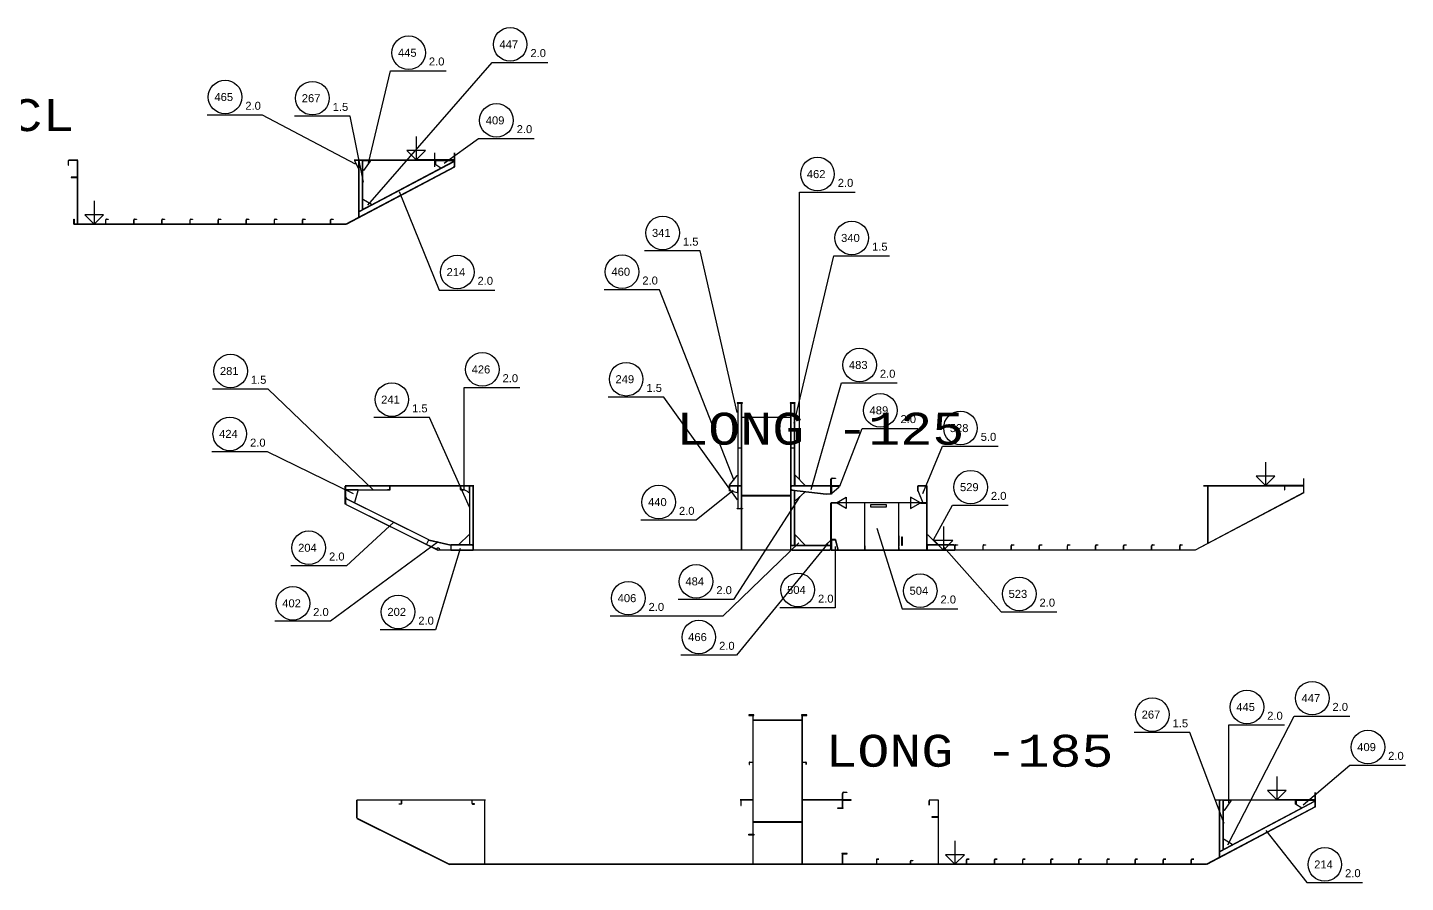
# Model space of a CAD drawing. Header units: inches. Extents: x -15552 to 42302, y -14825 to 18289.
# Drawn here: x 31415 to 42199, y 11207 to 17900 of the extents above; entities that cross this region are included whole.
import ezdxf

# ---------------------------------------------------------------- set-up
doc = ezdxf.new("R2010")
doc.units = ezdxf.units.IN
doc.header["$MEASUREMENT"] = 0
doc.linetypes.add('Dashed_dotted', pattern=[34, 24, -5, 0, -5])
doc.linetypes.add('Short_dashed', pattern=[5, 3.75, -1.25])
doc.layers.get('0').update_dxf_attribs({"linetype": 'CONTINUOUS'})
doc.styles.add('Style_ARIAL', font='ARIAL')
doc.styles.add('Style_Courier_New', font='Courier New')

msp = doc.modelspace()

# ---------------------------------------------------------------- linework, layer by layer
at = {"color": 6, "ltscale": 25}
for p, q in [((34456.633823, 17046.438935), (34456.633823, 16863.463166)), ((34456.633823, 16863.463166), (34383.736484, 16936.848786)), ((34530.019443, 16936.848786), (34383.736484, 16936.848786)), ((34530.019443, 16936.848786), (34456.633823, 16863.463166)), ((31936.632602, 16542.439607), (31936.632602, 16359.463838)), ((31936.632602, 16359.463838), (31863.735263, 16432.849458)), ((32010.018222, 16432.849458), (31863.735263, 16432.849458)), ((32010.018222, 16432.849458), (31936.632602, 16359.463838)), ((41103.066318, 14496.299317), (41103.066318, 14313.325074)), ((41103.066318, 14313.325074), (41030.168979, 14386.710694)), ((41176.451938, 14386.710694), (41030.168979, 14386.710694)), ((41176.451938, 14386.710694), (41103.066318, 14313.325074)), ((38583.068149, 13992.299226), (38583.068149, 13809.324983)), ((38583.068149, 13809.324983), (38510.17081, 13882.710603)), ((38656.453769, 13882.710603), (38510.17081, 13882.710603)), ((38656.453769, 13882.710603), (38583.068149, 13809.324983)), ((41193.502109, 12036.727479), (41193.502109, 11853.753236)), ((41193.502109, 11853.753236), (41120.60477, 11927.138856)), ((41266.887729, 11927.138856), (41120.60477, 11927.138856)), ((41266.887729, 11927.138856), (41193.502109, 11853.753236)), ((38673.500888, 11532.727388), (38673.500888, 11349.753144)), ((38673.500888, 11349.753144), (38600.603549, 11423.138765)), ((38746.886508, 11423.138765), (38600.603549, 11423.138765)), ((38746.886508, 11423.138765), (38673.500888, 11349.753144))]:
    msp.add_line(p, q, dxfattribs=at)
at = {"color": 3, "ltscale": 25}
for p, q in [((31808.632724, 16861.464265), (31739.559238, 16861.464265)), ((31808.632724, 16859.463838), (31739.559238, 16859.463838)), ((31806.633823, 16359.463838), (31806.633823, 16859.463838)), ((31808.632724, 16359.463838), (31808.632724, 16859.463838)), ((34756.633823, 16859.463838), (33971.633212, 16859.463838)), ((34006.633823, 16412.405732), (34006.633823, 16859.463838)), ((34008.135288, 16412.405732), (34008.135288, 16859.463838)), ((34008.135288, 16859.463838), (34008.135288, 16458.459809)), ((34033.632724, 16859.463838), (34008.135288, 16859.463838)), ((34751.128452, 16849.629548), (34009.829013, 16457.176545)), ((34036.687534, 16475.01407), (34036.687534, 16856.409028)), ((34756.633823, 16809.463838), (34756.633823, 16919.464448)), ((34756.633823, 16809.463838), (34756.633823, 16847.935823)), ((34758.632724, 16809.463838), (34758.632724, 16919.464448)), ((34756.633823, 16809.463838), (33906.633823, 16359.463838)), ((34757.570712, 16807.69687), (33907.570712, 16357.69687)), ((34008.135288, 16413.199189), (34756.633823, 16809.463838)), ((32026.635043, 16359.463838), (32026.635043, 16393.53824)), ((32028.633945, 16359.463838), (32028.633945, 16393.53824)), ((32246.633212, 16359.463838), (32246.633212, 16393.53824)), ((32248.635166, 16359.463838), (32248.635166, 16393.53824)), ((32466.634433, 16359.463838), (32466.634433, 16393.53824)), ((32468.633335, 16359.463838), (32468.633335, 16393.53824)), ((32686.632602, 16359.463838), (32686.632602, 16393.53824)), ((32688.634555, 16359.463838), (32688.634555, 16393.53824)), ((32906.633823, 16359.463838), (32906.633823, 16393.53824)), ((32908.632724, 16359.463838), (32908.632724, 16393.53824)), ((33126.635043, 16359.463838), (33126.635043, 16393.53824)), ((33128.633945, 16359.463838), (33128.633945, 16393.53824)), ((33346.633212, 16359.463838), (33346.633212, 16393.53824)), ((33348.635166, 16359.463838), (33348.635166, 16393.53824)), ((33566.634433, 16359.463838), (33566.634433, 16393.53824)), ((33568.633335, 16359.463838), (33568.633335, 16393.53824)), ((33786.632602, 16359.463838), (33786.632602, 16393.53824)), ((33788.634555, 16359.463838), (33788.634555, 16393.53824)), ((34008.135288, 16458.459809), (34033.632724, 16471.95926)), ((34008.135288, 16451.671174), (34008.135288, 16413.199189)), ((33906.633823, 16359.463838), (31776.509921, 16359.463838)), ((33906.633823, 16357.464936), (31776.509921, 16357.464936)), ((37003.066318, 14959.324983), (36977.568881, 14959.324983)), ((37003.066318, 13809.324983), (37003.066318, 14959.324983)), ((37003.066318, 14312.324861), (37003.066318, 14959.324983)), ((37004.567783, 13809.324983), (37004.567783, 14959.324983)), ((37388.066928, 13809.324983), (37388.066928, 14959.324983)), ((37389.568393, 13809.324983), (37389.568393, 14959.324983)), ((37389.568393, 14959.324983), (37389.568393, 14312.324861)), ((37415.068881, 14959.324983), (37389.568393, 14959.324983)), ((36977.568881, 14609.324983), (37003.066318, 14609.324983)), ((37389.568393, 14609.324983), (37415.068881, 14609.324983)), ((37703.066318, 14249.325135), (37703.066318, 14363.434175)), ((37706.066196, 14249.325135), (37706.066196, 14363.434175)), ((41403.066318, 14259.324983), (41403.066318, 14369.32483)), ((41405.068271, 14259.324983), (41405.068271, 14369.32483)), ((34908.068149, 14310.824922), (33901.567905, 14310.824922)), ((33901.567905, 14169.32483), (33901.567905, 14309.324983)), ((34908.068149, 14309.324983), (33901.567905, 14309.324983)), ((33903.066318, 14169.32483), (33903.066318, 14309.324983)), ((33903.066318, 14309.324983), (33903.066318, 14283.825257)), ((34251.567905, 14309.324983), (33903.066318, 14309.324983)), ((33908.068149, 14279.324678), (33903.066318, 14274.325135)), ((34003.066318, 14279.324678), (33903.066318, 14279.324678)), ((33903.066318, 14279.324678), (33903.066318, 14213.985017)), ((33906.121127, 14280.770448), (34233.068149, 14280.770448)), ((34233.068149, 14283.825257), (34251.567905, 14283.825257)), ((34251.567905, 14283.825257), (34251.567905, 14309.324983)), ((34251.567905, 14283.770326), (34251.567905, 14309.324983)), ((34253.066318, 14283.770326), (34253.066318, 14309.324983)), ((34803.066318, 14283.770326), (34803.066318, 14309.324983)), ((34804.567783, 14283.770326), (34804.567783, 14309.324983)), ((34809.566562, 14309.324983), (34804.567783, 14304.324678)), ((34873.067539, 14309.324983), (34804.567783, 14309.324983)), ((34804.567783, 14285.824922), (34809.566562, 14280.824617)), ((34873.067539, 14304.324678), (34868.068759, 14309.324983)), ((34903.066318, 14309.324983), (34877.568881, 14309.324983)), ((34903.066318, 13809.324983), (34903.066318, 14309.324983)), ((34903.066318, 13849.325135), (34903.066318, 14309.324983)), ((34904.567783, 13809.324983), (34904.567783, 14309.324983)), ((37003.066318, 14312.324861), (36903.066318, 14312.324861)), ((37003.066318, 14309.324983), (36903.066318, 14309.324983)), ((36974.514072, 14306.270173), (36974.514072, 14138.380006)), ((36977.568881, 14312.324861), (37003.066318, 14312.324861)), ((37003.066318, 14309.324983), (36977.568881, 14309.324983)), ((37003.066318, 14135.325196), (37003.066318, 14309.324983)), ((37703.066318, 14312.324861), (37389.568393, 14312.324861)), ((37389.568393, 14312.324861), (37415.068881, 14312.324861)), ((37703.066318, 14309.324983), (37389.568393, 14309.324983)), ((37389.568393, 14309.324983), (37389.568393, 14285.425141)), ((37703.066318, 14309.324983), (37389.568393, 14309.324983)), ((37389.568393, 14279.317811), (37389.568393, 13844.32483)), ((37415.068881, 14276.263765), (37389.568393, 14279.317811)), ((37393.126743, 14280.896333), (37665.584628, 14248.280671)), ((37418.123691, 13847.37964), (37418.123691, 14273.208955)), ((37666.167514, 14249.325135), (37703.066318, 14249.325135)), ((37703.066318, 14309.324983), (37703.066318, 14312.324861)), ((37703.066318, 14249.325135), (37703.066318, 14309.324983)), ((37703.167026, 14309.324983), (37703.167026, 14312.324861)), ((38455.065219, 14311.324647), (38385.991733, 14311.324647)), ((38455.065219, 14309.324983), (38385.991733, 14309.324983)), ((38453.066318, 13809.324983), (38453.066318, 14309.324983)), ((38455.068271, 13809.324983), (38455.068271, 14309.324983)), ((41403.066318, 14259.324983), (40553.066318, 13809.324983)), ((41404.003208, 14257.557252), (40554.003208, 13807.557252)), ((41403.066318, 14309.324983), (40618.068759, 14309.324983)), ((40653.066318, 13862.266114), (40653.066318, 14309.324983)), ((40654.567783, 13862.266114), (40654.567783, 14309.324983)), ((33902.178256, 14167.533448), (34627.178256, 13807.533601)), ((33903.066318, 14223.984864), (33912.023227, 14209.53708)), ((33903.066318, 14207.285646), (33903.066318, 14169.32483)), ((33903.066318, 14169.32483), (34628.066318, 13809.324983)), ((33903.066318, 14169.32483), (34538.488071, 13853.805879)), ((34555.422275, 13887.904695), (33908.525913, 14209.122041)), ((36977.568881, 14135.325196), (37003.066318, 14135.325196)), ((38453.066318, 14179.324678), (37705.068271, 14179.324678)), ((37705.068271, 14179.324678), (37705.068271, 13809.324983)), ((37745.067661, 14179.325441), (37821.389072, 14223.356202)), ((37821.389072, 14135.293916), (37745.067661, 14179.325441)), ((37821.389072, 14223.356202), (37821.389072, 14135.293916)), ((38011.568515, 14162.137178), (38011.568515, 14146.512178)), ((38136.568515, 14162.137178), (38011.568515, 14162.137178)), ((38011.568515, 14146.512178), (38136.568515, 14146.512178)), ((38136.568515, 14146.512178), (38136.568515, 14162.137178)), ((38403.066318, 14179.325441), (38326.744907, 14223.356202)), ((38326.744907, 14223.356202), (38326.744907, 14135.293916)), ((38326.744907, 14135.293916), (38403.066318, 14179.325441)), ((38453.066318, 13809.324983), (38453.066318, 14179.324678)), ((34538.488071, 13853.805879), (34553.612583, 13884.257081)), ((40553.066318, 13809.324983), (34628.066318, 13809.324983)), ((40553.066318, 13807.324556), (34628.066318, 13807.324556)), ((34898.995273, 13847.39795), (34728.066318, 13847.39795)), ((34728.066318, 13843.324617), (34728.066318, 13809.324983)), ((34728.066318, 13809.324983), (34903.066318, 13809.324983)), ((34877.568881, 13849.325135), (34903.066318, 13849.325135)), ((34903.066318, 13809.324983), (34903.066318, 13843.324617)), ((37389.568393, 13844.32483), (37415.068881, 13844.32483)), ((37703.066318, 13809.324983), (37703.066318, 13889.325288)), ((37705.068271, 13809.324983), (38453.066318, 13809.324983)), ((37706.066196, 13809.324983), (37706.066196, 13889.325288)), ((37706.066196, 13889.325288), (37706.066196, 13809.324983)), ((37706.066196, 13809.324983), (37760.308139, 13809.324983)), ((37968.068759, 13843.324617), (37968.068759, 13809.324983)), ((38233.068149, 13830.324891), (38233.068149, 13809.324983)), ((38455.068271, 13843.324617), (38455.068271, 13809.324983)), ((38455.068271, 13809.324983), (38673.067539, 13809.324983)), ((38668.993442, 13847.39795), (38459.139316, 13847.39795)), ((38673.067539, 13809.324983), (38673.067539, 13843.397859)), ((38673.067539, 13809.324983), (38673.067539, 13843.324617)), ((38675.06644, 13809.324983), (38675.06644, 13843.397859)), ((38893.068759, 13809.324983), (38893.068759, 13843.397859)), ((38895.067661, 13809.324983), (38895.067661, 13843.397859)), ((39113.066928, 13809.324983), (39113.066928, 13843.397859)), ((39115.068881, 13809.324983), (39115.068881, 13843.397859)), ((39333.068149, 13809.324983), (39333.068149, 13843.397859)), ((39335.06705, 13809.324983), (39335.06705, 13843.397859)), ((39553.066318, 13809.324983), (39553.066318, 13843.397859)), ((39555.068271, 13809.324983), (39555.068271, 13843.397859)), ((39773.067539, 13809.324983), (39773.067539, 13843.397859)), ((39775.06644, 13809.324983), (39775.06644, 13843.397859)), ((39993.068759, 13809.324983), (39993.068759, 13843.397859)), ((39995.067661, 13809.324983), (39995.067661, 13843.397859)), ((40213.066928, 13809.324983), (40213.066928, 13843.397859)), ((40215.068881, 13809.324983), (40215.068881, 13843.397859)), ((40433.068149, 13809.324983), (40433.068149, 13843.397859)), ((40435.06705, 13809.324983), (40435.06705, 13843.397859)), ((37093.502109, 11349.752381), (37093.502109, 12514.593843)), ((37095.000522, 11349.752381), (37095.000522, 12514.593843)), ((37478.499668, 11349.752381), (37478.499668, 12514.593843)), ((37480.001132, 11349.752381), (37480.001132, 12514.593843)), ((37067.946689, 12149.752381), (37093.502109, 12149.752381)), ((37067.946689, 12148.252442), (37093.502109, 12148.252442)), ((37480.001132, 12149.752381), (37505.556552, 12149.752381)), ((37480.001132, 12148.252442), (37505.556552, 12148.252442)), ((37793.502109, 11789.752534), (37793.502109, 11903.861573)), ((37796.501987, 11789.752534), (37796.501987, 11903.861573)), ((41493.502109, 11799.752381), (41493.502109, 11909.752992)), ((41495.50101, 11799.752381), (41495.50101, 11909.752992)), ((34998.500888, 11851.253083), (33992.000644, 11851.253083)), ((33992.000644, 11709.752992), (33992.000644, 11849.752381)), ((34998.500888, 11849.752381), (33992.000644, 11849.752381)), ((33993.502109, 11709.752992), (33993.502109, 11849.752381)), ((34342.000644, 11824.197724), (34342.000644, 11849.752381)), ((34343.502109, 11824.197724), (34343.502109, 11849.752381)), ((34893.502109, 11824.197724), (34893.502109, 11849.752381)), ((34895.000522, 11824.197724), (34895.000522, 11849.752381)), ((34993.502109, 11349.752381), (34993.502109, 11849.752381)), ((34995.000522, 11349.752381), (34995.000522, 11849.752381)), ((37093.502109, 11852.753022), (36993.502109, 11852.753022)), ((37093.502109, 11849.752381), (36993.502109, 11849.752381)), ((37793.502109, 11852.753022), (37480.001132, 11852.753022)), ((37793.502109, 11849.752381), (37480.001132, 11849.752381)), ((37793.502109, 11849.752381), (37793.502109, 11852.753022)), ((37793.599765, 11849.752381), (37793.599765, 11852.753022)), ((38545.50101, 11851.752046), (38476.427524, 11851.752046)), ((38545.50101, 11849.752381), (38476.427524, 11849.752381)), ((38543.502109, 11349.752381), (38543.502109, 11849.752381)), ((38545.50101, 11349.752381), (38545.50101, 11849.752381)), ((41493.502109, 11799.752381), (40643.502109, 11349.752381)), ((41494.435947, 11797.985414), (40644.435947, 11347.985414)), ((41493.502109, 11849.752381), (40708.501499, 11849.752381)), ((40743.502109, 11402.693513), (40743.502109, 11849.752381)), ((40745.000522, 11402.693513), (40745.000522, 11849.752381)), ((40745.000522, 11849.752381), (40745.000522, 11448.74759)), ((40770.50101, 11849.752381), (40745.000522, 11849.752381)), ((40745.000522, 11403.487733), (41493.502109, 11799.752381)), ((41487.996738, 11839.917329), (40746.694248, 11447.464326)), ((40773.55582, 11465.302613), (40773.55582, 11846.698335)), ((41493.502109, 11799.752381), (41493.502109, 11838.223603)), ((33992.610996, 11707.96161), (34717.610996, 11347.961763)), ((33993.502109, 11709.752992), (34718.502109, 11349.752381)), ((40745.000522, 11448.74759), (40770.50101, 11462.247804)), ((40745.000522, 11441.958955), (40745.000522, 11403.487733)), ((40643.502109, 11349.752381), (34718.502109, 11349.752381)), ((40643.502109, 11347.752717), (34718.502109, 11347.752717)), ((37793.502109, 11349.752381), (37793.502109, 11429.752687)), ((37796.501987, 11349.752381), (37796.501987, 11429.752687)), ((38058.501499, 11383.82602), (38058.501499, 11349.752381)), ((38060.5004, 11383.82602), (38060.5004, 11349.752381)), ((38323.500888, 11370.862153), (38323.500888, 11349.752381)), ((38326.500766, 11370.862153), (38326.500766, 11349.752381)), ((38763.500278, 11349.752381), (38763.500278, 11383.82602)), ((38765.502231, 11349.752381), (38765.502231, 11383.82602)), ((38983.501499, 11349.752381), (38983.501499, 11383.82602)), ((38985.5004, 11349.752381), (38985.5004, 11383.82602)), ((39203.499668, 11349.752381), (39203.499668, 11383.82602)), ((39205.501621, 11349.752381), (39205.501621, 11383.82602)), ((39423.500888, 11349.752381), (39423.500888, 11383.82602)), ((39425.49979, 11349.752381), (39425.49979, 11383.82602)), ((39643.502109, 11349.752381), (39643.502109, 11383.82602)), ((39645.50101, 11349.752381), (39645.50101, 11383.82602)), ((39863.500278, 11349.752381), (39863.500278, 11383.82602)), ((39865.502231, 11349.752381), (39865.502231, 11383.82602)), ((40083.501499, 11349.752381), (40083.501499, 11383.82602)), ((40085.5004, 11349.752381), (40085.5004, 11383.82602)), ((40303.499668, 11349.752381), (40303.499668, 11383.82602)), ((40305.501621, 11349.752381), (40305.501621, 11383.82602)), ((40523.500888, 11349.752381), (40523.500888, 11383.82602)), ((40525.49979, 11349.752381), (40525.49979, 11383.82602))]:
    msp.add_line(p, q, dxfattribs=at)
at = {"color": 7, "ltscale": 25}
msp.add_line((34601.635043, 16809.463838), (34601.635043, 16919.464448), dxfattribs=at)
at = {"color": 1, "ltscale": 25}
for p, q in [((36974.514072, 14956.270173), (36974.514072, 14315.37967)), ((37418.123691, 14315.37967), (37418.123691, 14956.270173)), ((37703.066318, 13844.32483), (37389.568393, 13844.32483)), ((37703.066318, 13841.324952), (37389.568393, 13841.324952)), ((37399.569003, 13809.324983), (37693.068759, 13809.324983))]:
    msp.add_line(p, q, dxfattribs=at)
at = {"color": 2, "ltscale": 25}
for p, q in [((34874.514072, 14306.270173), (34874.514072, 13852.379945)), ((38233.068149, 13919.32483), (38233.068149, 13839.325288)), ((34555.321567, 13887.663606), (34728.066318, 13847.128633)), ((38261.980502, 13910.635713), (38254.152744, 13910.635713)), ((38254.152744, 13910.635713), (38254.152744, 13848.013642)), ((38254.152744, 13848.013642), (38261.980502, 13848.013642)), ((38261.980502, 13848.013642), (38261.980502, 13910.635713))]:
    msp.add_line(p, q, dxfattribs=at)
at = {"color": 3, "linetype": 'Dashed_dotted', "ltscale": 25}
for p, q in [((37703.066318, 13892.325166), (37703.066318, 14179.324678)), ((37968.068759, 13809.324983), (37968.068759, 14176.3248)), ((38233.068149, 13809.324983), (38233.068149, 14176.3248))]:
    msp.add_line(p, q, dxfattribs=at)
at = {"color": 3, "linetype": 'Short_dashed', "ltscale": 25}
msp.add_line((38403.066318, 14179.324678), (37745.067661, 14179.324678), dxfattribs=at)
at = {"color": 1, "ltscale": 25}
for points in [[(34078.661411, 16510.011628), (35051.14371, 17627.188447), (35486.019199, 17627.188447)], [(34083.20853, 16839.123872), (34256.554477, 17561.407807), (34691.429965, 17561.407807)], [(33981.359165, 16830.711702), (33254.869907, 17214.87613), (32819.994418, 17214.87613)], [(34043.245761, 16690.364411), (33938.588779, 17205.600312), (33503.713291, 17205.600312)], [(34674.477451, 16837.387422), (34943.917148, 17031.984285), (35378.792636, 17031.984285)], [(34322.707431, 16615.349153), (34637.053745, 15844.449189), (35071.929233, 15844.449189)], [(37456.688754, 14366.007569), (37456.682651, 16611.468843), (37891.558139, 16611.468843)], [(32032.634799, 16399.537995), (32046.55997, 16399.537995), (32046.55997, 16397.537568), (32032.634799, 16397.537568)], [(32252.632968, 16399.537995), (32266.561191, 16399.537995), (32266.561191, 16397.537568), (32252.632968, 16397.537568)], [(32472.634189, 16399.537995), (32486.562412, 16399.537995), (32486.562412, 16397.537568), (32472.634189, 16397.537568)], [(32692.63541, 16399.537995), (32706.560581, 16399.537995), (32706.560581, 16397.537568), (32692.63541, 16397.537568)], [(32912.633579, 16399.537995), (32926.561801, 16399.537995), (32926.561801, 16397.537568), (32912.633579, 16397.537568)], [(33132.634799, 16399.537995), (33146.55997, 16399.537995), (33146.55997, 16397.537568), (33132.634799, 16397.537568)], [(33352.632968, 16399.537995), (33366.561191, 16399.537995), (33366.561191, 16397.537568), (33352.632968, 16397.537568)], [(33572.634189, 16399.537995), (33586.562412, 16399.537995), (33586.562412, 16397.537568), (33572.634189, 16397.537568)], [(33792.63541, 16399.537995), (33806.560581, 16399.537995), (33806.560581, 16397.537568), (33792.63541, 16397.537568)], [(36968.322055, 14886.774018), (36679.607456, 16150.99521), (36244.731967, 16150.99521)], [(37414.525668, 14803.659394), (37725.106113, 16111.624482), (38159.981601, 16111.624482)], [(36945.641391, 14353.935578), (36362.169711, 15846.819642), (35927.294223, 15846.819642)], [(37546.749179, 14282.94864), (37786.217563, 15117.055848), (38221.093051, 15117.055848)], [(34118.148105, 14283.556703), (33297.908847, 15069.733766), (32863.033359, 15069.733766)], [(34833.135288, 14286.651185), (34833.120029, 15082.120088), (35267.995517, 15082.120088)], [(36971.129672, 14201.922944), (36394.060581, 15005.694917), (35959.185092, 15005.694917)], [(36970.067661, 14959.324983), (37010.06705, 14959.324983), (37010.06705, 14962.324861), (36970.067661, 14962.324861), (36970.067661, 14959.324983)], [(36977.568881, 14959.324983), (36973.012607, 14954.770234), (36973.012607, 14316.879609), (36977.568881, 14312.324861)], [(37383.068149, 14959.324983), (37423.067539, 14959.324983), (37423.067539, 14962.324861), (37383.068149, 14962.324861), (37383.068149, 14959.324983)], [(37415.068881, 14312.324861), (37419.622104, 14316.879609), (37419.622104, 14954.770234), (37415.068881, 14959.324983)], [(34874.123447, 14145.247224), (34559.810703, 14845.971254), (34124.935214, 14845.971254)], [(37772.765415, 14309.855226), (37947.655551, 14761.887696), (38382.53104, 14761.887696)], [(33966.484897, 14249.509004), (33291.719882, 14577.598909), (32856.844394, 14577.598909)], [(38420.943515, 14251.256898), (38575.710361, 14622.934297), (39010.585849, 14622.934297)], [(36936.620395, 14274.307588), (36648.671787, 14043.567994), (36213.796298, 14043.567994)], [(36908.068149, 14309.324983), (36908.068149, 14269.32483), (36910.06705, 14269.32483), (36910.06705, 14309.324983)], [(37459.618442, 14229.118684), (36941.280429, 13422.828248), (36506.404941, 13422.828248)], [(36970.067661, 14135.482362), (37010.06705, 14135.482362), (37010.06705, 14131.543306), (36970.067661, 14131.543306), (36970.067661, 14135.482362)], [(38504.92789, 13889.245942), (38655.468051, 14160.762361), (39090.34354, 14160.762361)], [(34282.634799, 14027.852967), (33909.87479, 13686.171296), (33474.999301, 13686.171296)], [(38061.205356, 13980.932191), (38260.533969, 13349.729493), (38695.409458, 13349.729493)], [(34628.292148, 13872.595552), (33785.628574, 13251.303437), (33350.753085, 13251.303437)], [(34800.334995, 13820.772889), (34608.770053, 13184.002259), (34173.894565, 13184.002259)], [(37451.805942, 13864.666322), (36857.021396, 13291.509584), (36410.921543, 13291.509584), (35976.046054, 13291.509584)], [(37677.535312, 13859.891847), (36962.737338, 12986.967042), (36527.86185, 12986.967042)], [(37737.01102, 13836.381105), (37737.01102, 13356.225923), (37302.135532, 13356.225923)], [(37399.569003, 13809.324983), (37389.568393, 13819.32483), (37389.568393, 13844.32483)], [(37693.068759, 13809.324983), (37703.066318, 13819.32483), (37703.066318, 13844.32483)], [(38582.885043, 13835.480073), (39035.805576, 13325.062898), (39470.681064, 13325.062898)], [(38679.067294, 13849.397615), (38692.995517, 13849.397615), (38692.995517, 13847.39795), (38679.067294, 13847.39795)], [(38899.068515, 13849.397615), (38912.993686, 13849.397615), (38912.993686, 13847.39795), (38899.068515, 13847.39795)], [(39119.066684, 13849.397615), (39132.994907, 13849.397615), (39132.994907, 13847.39795), (39119.066684, 13847.39795)], [(39339.067905, 13849.397615), (39352.996127, 13849.397615), (39352.996127, 13847.39795), (39339.067905, 13847.39795)], [(39559.066074, 13849.397615), (39572.994296, 13849.397615), (39572.994296, 13847.39795), (39559.066074, 13847.39795)], [(39779.067294, 13849.397615), (39792.995517, 13849.397615), (39792.995517, 13847.39795), (39779.067294, 13847.39795)], [(39999.068515, 13849.397615), (40012.993686, 13849.397615), (40012.993686, 13847.39795), (39999.068515, 13847.39795)], [(40219.066684, 13849.397615), (40232.994907, 13849.397615), (40232.994907, 13847.39795), (40219.066684, 13847.39795)], [(40439.067905, 13849.397615), (40452.996127, 13849.397615), (40452.996127, 13847.39795), (40439.067905, 13847.39795)], [(37060.5004, 12514.593843), (37100.49979, 12514.593843), (37100.49979, 12518.116334), (37060.5004, 12518.116334), (37060.5004, 12514.593843)], [(37473.500888, 12514.593843), (37513.500278, 12514.593843), (37513.500278, 12518.116334), (37473.500888, 12518.116334), (37473.500888, 12514.593843)], [(40810.338657, 11502.508119), (41328.804843, 12508.761171), (41763.680332, 12508.761171)], [(40817.897861, 11829.007295), (40817.897861, 12439.466432), (41252.773349, 12439.466432)], [(40780.239169, 11669.017366), (40512.111728, 12380.133393), (40077.23624, 12380.133393)], [(37063.445346, 12145.252565), (37063.445346, 12129.807618), (37064.946811, 12129.807618), (37064.946811, 12145.252565)], [(37510.054843, 12145.252565), (37510.054843, 12129.807618), (37508.55643, 12129.807618), (37508.55643, 12145.252565)], [(41397.759311, 11813.293031), (41764.479892, 12125.525239), (42199.35538, 12125.525239)], [(36998.500888, 11849.752381), (36998.500888, 11809.752992), (37000.49979, 11809.752992), (37000.49979, 11849.752381)], [(41343.502109, 11849.752381), (41343.502109, 11819.752839), (41345.50101, 11819.752839), (41345.50101, 11849.752381)], [(37060.5004, 11583.579591), (37100.49979, 11583.579591), (37100.49979, 11577.579835), (37060.5004, 11577.579835), (37060.5004, 11583.579591)], [(41105.461948, 11612.99167), (41427.501743, 11206.831697), (41862.377231, 11206.831697)], [(38064.501254, 11389.825776), (38078.429477, 11389.825776), (38078.429477, 11387.825349), (38064.501254, 11387.825349)], [(38769.500034, 11389.825776), (38783.428256, 11389.825776), (38783.428256, 11387.825349), (38769.500034, 11387.825349)], [(38989.501254, 11389.825776), (39003.429477, 11389.825776), (39003.429477, 11387.825349), (38989.501254, 11387.825349)], [(39209.502475, 11389.825776), (39223.427646, 11389.825776), (39223.427646, 11387.825349), (39209.502475, 11387.825349)], [(39429.500644, 11389.825776), (39443.428867, 11389.825776), (39443.428867, 11387.825349), (39429.500644, 11387.825349)], [(39649.501865, 11389.825776), (39663.427036, 11389.825776), (39663.427036, 11387.825349), (39649.501865, 11387.825349)], [(39869.500034, 11389.825776), (39883.428256, 11389.825776), (39883.428256, 11387.825349), (39869.500034, 11387.825349)], [(40089.501254, 11389.825776), (40103.429477, 11389.825776), (40103.429477, 11387.825349), (40089.501254, 11387.825349)], [(40309.502475, 11389.825776), (40323.427646, 11389.825776), (40323.427646, 11387.825349), (40309.502475, 11387.825349)], [(40529.500644, 11389.825776), (40543.428867, 11389.825776), (40543.428867, 11387.825349), (40529.500644, 11387.825349)]]:
    msp.add_lwpolyline(points, dxfattribs=at)
at = {"color": 3, "ltscale": 25}
for points in [[(31733.559482, 16855.464509), (31733.559482, 16821.536592), (31735.561435, 16821.536592), (31735.561435, 16855.464509)], [(34756.633823, 16863.464692), (34456.633823, 16863.464692), (34456.633823, 16860.963777), (33971.633212, 16860.963777)], [(34756.633823, 16847.935823), (34748.424594, 16850.461152), (34010.659091, 16459.878877), (34008.135288, 16451.671174)], [(34033.632724, 16471.95926), (34038.188999, 16476.514009), (34038.188999, 16854.909089), (34033.632724, 16859.463838)], [(31806.633823, 16729.465058), (31756.633823, 16729.465058), (31756.633823, 16726.465181), (31806.633823, 16726.465181)], [(31776.509921, 16359.463838), (31776.509921, 16399.464753), (31779.512851, 16399.464753), (31779.512851, 16359.463838)], [(37712.065952, 14372.434571), (37737.957065, 14372.434571), (37737.957065, 14369.434693), (37712.065952, 14369.434693)], [(33903.066318, 14283.825257), (33907.622592, 14279.270509), (34233.068149, 14279.270509), (34233.068149, 14283.825257)], [(33974.721591, 14178.405336), (33976.943271, 14182.88379), (34003.066318, 14274.325135), (34003.066318, 14279.324678)], [(34248.568027, 14279.270509), (34233.123081, 14279.270509), (34233.123081, 14280.770448), (34248.568027, 14280.770448)], [(34804.567783, 14309.324983), (34804.567783, 14284.324983), (34804.567783, 14280.824617)], [(34807.567661, 14279.270509), (34823.012607, 14279.270509), (34823.012607, 14280.770448), (34807.567661, 14280.770448)], [(34873.067539, 14259.324983), (34873.067539, 14284.324983), (34873.067539, 14309.324983)], [(36977.568881, 14309.324983), (36973.012607, 14304.770234), (36973.012607, 14139.879945), (36977.568881, 14135.325196)], [(37389.568393, 14285.425141), (37394.8754, 14278.673127), (37665.346591, 14246.29474), (37666.066806, 14252.325013)], [(37415.068881, 13844.32483), (37419.622104, 13848.879579), (37419.622104, 14271.709016), (37415.068881, 14276.263765)], [(37666.066806, 14252.325013), (37666.167514, 14252.312806), (37666.167514, 14249.325135)], [(37666.066806, 14249.325135), (37706.066196, 14249.325135), (37706.066196, 14246.325257), (37666.066806, 14246.325257), (37666.066806, 14249.325135)], [(37706.066196, 14309.324983), (37771.065585, 14309.324983), (37771.065585, 14312.324861), (37706.066196, 14312.324861)], [(38379.991977, 14305.324891), (38379.991977, 14271.397737), (38381.99393, 14271.397737), (38381.99393, 14305.324891)], [(41403.066318, 14313.325074), (41103.066318, 14313.325074), (41103.066318, 14310.824922), (40618.068759, 14310.824922)], [(33903.066318, 14213.985017), (33920.858066, 14205.150941), (33974.721591, 14178.405336)], [(34553.612583, 13884.257081), (34556.313388, 13889.696077), (33911.208408, 14210.024598), (33903.066318, 14207.285646)], [(38453.066318, 14179.324678), (38403.066318, 14179.324678), (38403.066318, 14176.3248), (38453.066318, 14176.3248)], [(34903.066318, 13843.324617), (34896.99332, 13849.397615), (34728.066318, 13849.397615), (34728.066318, 13843.324617)], [(37698.067539, 13889.325288), (37738.066928, 13889.325288), (37738.066928, 13892.325166), (37698.067539, 13892.325166), (37698.067539, 13889.325288)], [(37705.068271, 13892.325166), (37738.066928, 13892.325166), (37760.308139, 13809.324983)], [(37760.308139, 13809.324983), (37738.872592, 13889.325288), (37706.066196, 13889.325288)], [(38673.067539, 13843.324617), (38666.994541, 13849.397615), (38461.141269, 13849.397615), (38455.068271, 13843.324617)], [(37802.501743, 11912.86197), (37828.392856, 11912.86197), (37828.392856, 11909.862092), (37802.501743, 11909.862092)], [(34339.000766, 11819.697908), (34323.55582, 11819.697908), (34323.55582, 11821.197847), (34339.000766, 11821.197847)], [(34898.0004, 11819.697908), (34913.445346, 11819.697908), (34913.445346, 11821.197847), (34898.0004, 11821.197847)], [(37756.502597, 11789.752534), (37796.501987, 11789.752534), (37796.501987, 11786.752656), (37756.502597, 11786.752656), (37756.502597, 11789.752534)], [(37796.501987, 11849.752381), (37861.501376, 11849.752381), (37861.501376, 11852.752259), (37796.501987, 11852.752259)], [(38470.427768, 11845.75229), (38470.427768, 11811.825135), (38472.429721, 11811.825135), (38472.429721, 11845.75229)], [(41493.502109, 11853.752473), (41193.502109, 11853.752473), (41193.502109, 11851.253083), (40708.501499, 11851.253083)], [(41493.502109, 11838.223603), (41485.29288, 11840.748933), (40747.527377, 11450.167421), (40745.000522, 11441.958955)], [(40770.50101, 11462.247804), (40775.054233, 11466.802552), (40775.054233, 11845.197633), (40770.50101, 11849.752381)], [(38543.502109, 11719.752839), (38493.502109, 11719.752839), (38493.502109, 11716.752961), (38543.502109, 11716.752961)], [(37788.50333, 11429.752687), (37828.502719, 11429.752687), (37828.502719, 11432.752565), (37788.50333, 11432.752565), (37788.50333, 11429.752687)], [(38332.500522, 11379.86255), (38343.392246, 11379.86255), (38343.392246, 11376.861909), (38332.500522, 11376.861909)]]:
    msp.add_lwpolyline(points, dxfattribs=at)
at = {"color": 2, "ltscale": 25}
for points in [[(34001.635043, 16859.463838), (33976.635043, 16859.463838), (33976.635043, 16854.465058), (34001.635043, 16799.464753), (34006.633823, 16799.464753), (34006.633823, 16854.465058), (34001.635043, 16859.463838)], [(34043.132846, 16859.463838), (34096.633212, 16859.463838), (34096.633212, 16854.465058), (34043.132846, 16779.465058), (34038.134067, 16779.465058), (34038.134067, 16854.465058), (34043.132846, 16859.463838)], [(34747.951572, 16850.120881), (34650.69205, 16798.730806), (34650.646274, 16798.817781), (34601.635043, 16829.465058), (34601.635043, 16859.463838), (34745.635288, 16859.463838), (34747.951572, 16850.120881)], [(34038.134067, 16479.36435), (34038.134067, 16554.36435), (34043.132846, 16554.36435), (34106.508701, 16516.196015), (34108.846347, 16511.77707), (34042.553012, 16476.703218), (34038.134067, 16479.36435)], [(36968.068759, 14312.324861), (36908.068149, 14312.324861), (36908.068149, 14317.325166), (36968.068759, 14392.325166), (36973.067539, 14392.325166), (36973.067539, 14317.325166), (36968.068759, 14312.324861)], [(37424.569003, 14312.324861), (37499.569003, 14312.324861), (37499.569003, 14317.325166), (37424.569003, 14392.325166), (37419.567172, 14392.325166), (37419.567172, 14317.325166), (37424.569003, 14312.324861)], [(34877.568881, 14309.324983), (34873.012607, 14304.770234), (34873.012607, 13853.879884), (34877.568881, 13849.325135)], [(36968.068759, 14309.324983), (36915.068881, 14309.324983), (36910.06705, 14304.324678), (36910.06705, 14274.325135), (36968.068759, 14259.324983), (36973.067539, 14259.324983), (36973.067539, 14304.324678), (36968.068759, 14309.324983)], [(37424.532382, 14275.130799), (37499.001376, 14266.221192), (37498.406284, 14261.255983), (37424.569003, 14195.724824), (37419.567172, 14195.724824), (37419.567172, 14270.724824), (37424.532382, 14275.130799)], [(37706.066196, 14304.324678), (37706.066196, 14254.324678), (37711.064975, 14254.324678), (37766.066806, 14304.324678), (37766.066806, 14309.324983), (37711.064975, 14309.324983), (37706.066196, 14304.324678)], [(38448.067539, 14309.324983), (38387.065952, 14309.324983), (38382.067172, 14304.324678), (38382.067172, 14276.3248), (38423.067539, 14179.324678), (38453.066318, 14179.324678), (38453.066318, 14304.324678), (38448.067539, 14309.324983)], [(34868.068759, 13849.325135), (34793.068759, 13849.325135), (34793.068759, 13854.324678), (34868.068759, 13929.324678), (34873.067539, 13929.324678), (34873.067539, 13854.324678), (34868.068759, 13849.325135)], [(37424.569003, 13844.32483), (37499.569003, 13844.32483), (37499.569003, 13849.325135), (37424.569003, 13924.325135), (37419.567172, 13924.325135), (37419.567172, 13849.325135), (37424.569003, 13844.32483)], [(38455.068271, 13854.324678), (38455.068271, 13929.324678), (38460.06705, 13929.324678), (38535.06705, 13854.324678), (38535.06705, 13849.325135), (38460.06705, 13849.325135), (38455.068271, 13854.324678)], [(34555.629794, 13888.28769), (34557.21976, 13889.272645), (34727.083652, 13849.413636), (34728.066318, 13847.825196)], [(37698.067539, 13844.32483), (37663.066928, 13844.32483), (37663.066928, 13849.325135), (37698.067539, 13884.324983), (37703.066318, 13884.324983), (37703.066318, 13849.325135), (37698.067539, 13844.32483)], [(40780.001132, 11849.752381), (40833.501499, 11849.752381), (40833.501499, 11844.752839), (40780.001132, 11769.752839), (40775.002353, 11769.752839), (40775.002353, 11844.752839), (40780.001132, 11849.752381)], [(41484.816806, 11840.408662), (41387.560336, 11789.018586), (41387.51456, 11789.107087), (41338.500278, 11819.752839), (41338.500278, 11849.752381), (41482.500522, 11849.752381), (41484.816806, 11840.408662)], [(40775.002353, 11469.652894), (40775.002353, 11544.652894), (40780.001132, 11544.652894), (40843.376987, 11506.484559), (40845.714633, 11502.064851), (40779.421298, 11466.990998), (40775.002353, 11469.652894)]]:
    msp.add_lwpolyline(points, dxfattribs=at)
at = {"color": 5, "ltscale": 25}
for points in [[(34606.633823, 16859.463838), (34606.633823, 16829.465058), (34608.632724, 16829.465058), (34608.632724, 16859.463838)], [(41253.066318, 14309.324983), (41253.066318, 14279.324678), (41255.068271, 14279.324678), (41255.068271, 14309.324983)], [(37705.068271, 14179.324678), (37745.067661, 14179.324678), (37745.067661, 14176.3248), (37705.068271, 14176.3248)]]:
    msp.add_lwpolyline(points, dxfattribs=at)
at = {"color": 7, "ltscale": 25}
for points in [[(34606.633823, 16859.463838), (34606.633823, 16829.465058), (34608.632724, 16829.465058), (34608.632724, 16859.463838)], [(41253.066318, 14309.324983), (41253.066318, 14279.324678), (41255.068271, 14279.324678), (41255.068271, 14309.324983)]]:
    msp.add_lwpolyline(points, dxfattribs=at)
at = {"color": 4, "ltscale": 25}
for points in [[(37388.066928, 14847.549012), (37004.067294, 14847.549012), (37004.067294, 14850.664857), (37388.066928, 14850.664857)], [(37388.066928, 14235.783723), (37004.067294, 14235.783723), (37004.067294, 14232.521394), (37388.066928, 14232.521394)], [(37478.499668, 12476.214173), (37094.500034, 12476.214173), (37094.500034, 12478.56479), (37478.499668, 12478.56479)], [(37478.499668, 11680.971101), (37094.500034, 11680.971101), (37094.500034, 11678.480867), (37478.499668, 11678.480867)]]:
    msp.add_lwpolyline(points, dxfattribs=at)
at = {"color": 3, "ltscale": 25}
for points in [[(34804.567783, 14280.824617), (34821.71561, 14280.824617, -0.198916), (34864.141147, 14263.251069), (34868.068759, 14259.324983), (34873.067539, 14259.324983)], [(34820.067661, 14280.824617, -0.428293), (34823.22623, 14283.805421, -0.412594), (34826.064365, 14280.666688, -0.412594)]]:
    msp.add_lwpolyline(points, format="xyb", dxfattribs=at)
at = {"color": 2, "ltscale": 25}
msp.add_lwpolyline([(34728.066318, 13847.825196), (34728.066318, 13809.324983), (34643.068759, 13809.324983, 0.79246), (34614.63248, 13815.996888), (34538.506381, 13853.805879), (34555.629794, 13888.28769)], format="xyb", dxfattribs=at)
at = {"color": 1, "ltscale": 25}
for centre in [(34397.454135, 17702.307466), (35192.043369, 17768.088105), (32960.894077, 17355.775788), (33644.612949, 17346.499971), (35084.816806, 17172.883943), (37597.582309, 16752.368501), (36385.631626, 16291.894868), (37866.005771, 16252.52414), (34777.953403, 15985.348848), (36068.193881, 15987.720063), (33003.933017, 15210.634187), (34974.019687, 15223.020509), (37927.117221, 15257.956269), (36100.084751, 15146.595338), (34265.834873, 14986.871675), (38088.55521, 14902.788118), (38716.610019, 14763.834718), (32997.744052, 14718.49933), (38796.36771, 14301.662782), (36354.695957, 14184.468415), (33615.89896, 13827.071717), (36647.304599, 13563.728669), (37443.03519, 13497.126344), (38401.433627, 13490.629914), (39176.705234, 13465.963319), (33491.652744, 13392.203859), (36116.945712, 13432.410005), (34314.794223, 13324.902681), (36668.761508, 13127.867463), (41469.704501, 12649.661592), (40218.135898, 12521.033815), (40958.797519, 12580.366853), (41905.37955, 12266.42566), (41568.401401, 11347.732118)]:
    msp.add_circle(centre, 131.506848, dxfattribs=at)
at = {"color": 3, "ltscale": 25}
for centre, radius, start, end in [((31739.559238, 16855.464509), 5.999584, 89.998352, 180.001648), ((31739.559238, 16855.466035), 3.997552, 89.996407, 180.025467), ((34008.135288, 16859.462312), 4.997917, 269.990112, 0.009893), ((34756.633823, 16809.463838), 5.000032, 90.000305, 207.897171), ((32032.634799, 16393.53824), 5.999584, 89.998352, 180.001648), ((32032.634799, 16393.536714), 4.000157, 89.990005, 179.988144), ((32252.632968, 16393.53824), 5.999584, 89.998352, 180.001648), ((32252.632968, 16393.539765), 3.997552, 89.996407, 180.025467), ((32472.634189, 16393.53824), 5.999584, 89.998352, 180.001648), ((32472.634189, 16393.536714), 4.000157, 89.990005, 179.988144), ((32692.63541, 16393.535188), 6.002189, 89.994087, 179.976776), ((32692.63541, 16393.536714), 4.000157, 89.990005, 179.988144), ((32912.633579, 16393.53824), 5.999584, 89.998352, 180.001648), ((32912.633579, 16393.536714), 4.000157, 89.990005, 179.988144), ((33132.634799, 16393.53824), 5.999584, 89.998352, 180.001648), ((33132.634799, 16393.536714), 4.000157, 89.990005, 179.988144), ((33352.632968, 16393.53824), 5.999584, 89.998352, 180.001648), ((33352.632968, 16393.539765), 3.997552, 89.996407, 180.025467), ((33572.634189, 16393.53824), 5.999584, 89.998352, 180.001648), ((33572.634189, 16393.536714), 4.000157, 89.990005, 179.988144), ((33792.63541, 16393.535188), 6.002189, 89.994087, 179.976776), ((33792.63541, 16393.536714), 4.000157, 89.990005, 179.988144), ((34008.135288, 16413.200715), 4.999123, 27.903595, 90.011909), ((34008.135288, 16458.459809), 5.000539, 27.893583, 89.992882), ((37003.066318, 14959.32422), 4.999219, 179.987549, 269.994965), ((37389.568393, 14959.32422), 4.999219, 270.005035, 0.012452), ((37712.065952, 14363.434175), 9.000026, 90.002502, 180.00235), ((37712.065952, 14363.434175), 6.000235, 90.004578, 180.002716), ((33903.066318, 14309.326509), 5.001824, 269.999908, 359.982605), ((34251.567905, 14309.326509), 5.001824, 180.017395, 270.000092), ((34248.568027, 14283.770326), 2.999792, 269.998352, 0.001645), ((34248.568027, 14283.7688), 4.498386, 270.00119, 0.01823), ((34807.567661, 14283.771852), 4.50099, 180.014938, 270.004486), ((34807.567661, 14283.770326), 2.999792, 179.998352, 270.001648), ((34903.066318, 14309.32422), 4.999219, 179.987549, 269.994965), ((37003.066318, 14312.325624), 4.999219, 90.005035, 180.012451), ((37003.066318, 14309.32422), 4.999219, 179.987549, 269.994965), ((37389.568393, 14279.318574), 5.000535, 269.997284, 353.162628), ((37389.568393, 14312.325624), 4.999219, 359.987549, 89.994965), ((37389.568393, 14309.32422), 4.999219, 270.005035, 0.012452), ((37703.066318, 14309.32422), 4.999219, 179.987549, 269.994965), ((37703.066318, 14249.325898), 4.998567, 89.997574, 180.011169), ((38385.991733, 14305.324891), 5.999584, 89.998352, 180.001648), ((38385.991733, 14305.326417), 3.998204, 90.005737, 180.027054), ((33903.066318, 14169.324067), 5.001231, 333.608704, 89.999779), ((37003.066318, 14135.325959), 4.998567, 89.997574, 180.011169), ((34903.066318, 13809.325746), 4.999219, 90.005035, 180.012451), ((34903.066318, 13849.325898), 4.998567, 89.997574, 180.011169), ((37389.568393, 13844.325593), 4.999219, 359.987549, 89.994965), ((37706.066196, 13889.326814), 5.001824, 269.999908, 359.982605), ((37706.066196, 13809.323457), 5.001824, 0.017394, 90.000084), ((38453.066318, 13809.325746), 4.999219, 90.005035, 180.012451), ((38455.068271, 13809.325746), 4.999219, 359.987549, 89.994965), ((38673.067539, 13809.325746), 4.999219, 90.005035, 180.012451), ((38679.067294, 13843.397859), 5.999584, 89.998352, 180.001648), ((38679.067294, 13843.397096), 4.000808, 89.999329, 179.989746), ((38899.068515, 13843.397859), 5.999584, 89.998352, 180.001648), ((38899.068515, 13843.397096), 4.000808, 89.999329, 179.989746), ((39119.066684, 13843.397859), 5.999584, 89.998352, 180.001648), ((39119.066684, 13843.399385), 3.998204, 90.005737, 180.027054), ((39339.067905, 13843.397859), 5.999584, 89.998352, 180.001648), ((39339.067905, 13843.397096), 4.000808, 89.999329, 179.989746), ((39559.066074, 13843.397859), 5.999584, 89.998352, 180.001648), ((39559.066074, 13843.399385), 3.998204, 90.005737, 180.027054), ((39779.067294, 13843.397859), 5.999584, 89.998352, 180.001648), ((39779.067294, 13843.397096), 4.000808, 89.999329, 179.989746), ((39999.068515, 13843.397859), 5.999584, 89.998352, 180.001648), ((39999.068515, 13843.397096), 4.000808, 89.999329, 179.989746), ((40219.066684, 13843.397859), 5.999584, 89.998352, 180.001648), ((40219.066684, 13843.399385), 3.998204, 90.005737, 180.027054), ((40439.067905, 13843.397859), 5.999584, 89.998352, 180.001648), ((40439.067905, 13843.397096), 4.000808, 89.999329, 179.989746), ((37067.946689, 12145.251039), 4.50099, 89.995514, 179.985062), ((37067.946689, 12145.252565), 2.999792, 89.998352, 180.001648), ((37505.556552, 12145.252565), 2.999792, 359.998352, 90.001648), ((37505.556552, 12145.25409), 4.498386, 359.981781, 89.998795), ((37802.501743, 11903.861573), 9.000026, 90.002502, 180.00235), ((37802.501743, 11903.861573), 6.000235, 90.004578, 180.002716), ((34339.000766, 11824.19925), 4.50099, 269.995514, 359.985077), ((34339.000766, 11824.197724), 2.999792, 269.998352, 0.001645), ((34898.0004, 11824.196199), 4.498386, 179.981766, 269.99881), ((34898.0004, 11824.197724), 2.999792, 179.998352, 270.001648), ((38476.427524, 11845.75229), 5.999584, 89.998352, 180.001648), ((38476.427524, 11845.753816), 3.998204, 90.005737, 180.027054), ((40745.000522, 11849.753907), 5.001172, 269.992462, 359.981323), ((41493.502109, 11799.752381), 5.000032, 90.000305, 207.897171), ((40745.000522, 11448.748353), 4.999831, 27.898588, 90.002396), ((38064.501254, 11383.82602), 5.999584, 89.998352, 180.001648), ((38064.501254, 11383.825257), 4.000157, 89.990005, 179.988144), ((38332.500522, 11370.862153), 9.000026, 90.002502, 180.00235), ((38332.500522, 11370.862153), 5.999584, 89.998352, 180.001648), ((38769.500034, 11383.82602), 5.999584, 89.998352, 180.001648), ((38769.500034, 11383.827546), 3.997552, 89.996407, 180.025467), ((38989.501254, 11383.82602), 5.999584, 89.998352, 180.001648), ((38989.501254, 11383.825257), 4.000157, 89.990005, 179.988144), ((39209.502475, 11383.823732), 6.002189, 89.994087, 179.976776), ((39209.502475, 11383.825257), 4.000157, 89.990005, 179.988144), ((39429.500644, 11383.82602), 5.999584, 89.998352, 180.001648), ((39429.500644, 11383.825257), 4.000157, 89.990005, 179.988144), ((39649.501865, 11383.82602), 5.999584, 89.998352, 180.001648), ((39649.501865, 11383.825257), 4.000157, 89.990005, 179.988144), ((39869.500034, 11383.82602), 5.999584, 89.998352, 180.001648), ((39869.500034, 11383.827546), 3.997552, 89.996407, 180.025467), ((40089.501254, 11383.82602), 5.999584, 89.998352, 180.001648), ((40089.501254, 11383.825257), 4.000157, 89.990005, 179.988144), ((40309.502475, 11383.823732), 6.002189, 89.994087, 179.976776), ((40309.502475, 11383.825257), 4.000157, 89.990005, 179.988144), ((40529.500644, 11383.82602), 5.999584, 89.998352, 180.001648), ((40529.500644, 11383.825257), 4.000157, 89.990005, 179.988144), ((40745.000522, 11403.488496), 4.999831, 27.898588, 90.002396)]:
    msp.add_arc(centre, radius, start, end, dxfattribs=at)

# ---------------------------------------------------------------- texts
at = {"color": 1, "ltscale": 25, "style": 'Style_ARIAL'}
for s, p in [('447', (35108.547275, 17736.77707)), ('445', (34313.958042, 17670.996431)), ('2.0', (35350.557773, 17668.284944)), ('2.0', (34555.96854, 17602.504304)), ('465', (32877.397983, 17324.464753)), ('267', (33561.116855, 17315.188935)), ('2.0', (33119.408481, 17255.972627)), ('1.5', (33803.127353, 17246.696809)), ('409', (35001.320712, 17141.572908)), ('2.0', (35243.33121, 17073.080781)), ('462', (37514.086215, 16721.057466)), ('2.0', (37756.096713, 16652.565339)), ('341', (36302.135532, 16260.583833)), ('340', (37782.509677, 16221.213105)), ('1.5', (36544.14603, 16192.091706)), ('1.5', (38024.520175, 16152.720979)), ('214', (34694.457309, 15954.037812)), ('460', (35984.697788, 15956.409028)), ('2.0', (34936.467807, 15885.544923)), ('2.0', (36226.708286, 15887.915376)), ('281', (32920.436923, 15179.323152)), ('426', (34890.523593, 15191.709474)), ('483', (37843.621127, 15226.645234)), ('2.0', (38085.631626, 15158.151582)), ('1.5', (33162.447421, 15110.829499)), ('2.0', (35132.534091, 15123.215821)), ('249', (36016.588657, 15115.284303)), ('1.5', (36258.599155, 15046.790651)), ('241', (34182.338779, 14955.56064)), ('1.5', (34424.349277, 14887.066987)), ('489', (38005.059116, 14871.477082)), ('2.0', (38247.069614, 14802.98343)), ('528', (38633.113925, 14732.523683)), ('424', (32914.247959, 14687.188295)), ('2.0', (33156.258457, 14618.694642)), ('5.0', (38875.124423, 14664.03003)), ('529', (38712.871616, 14270.351747)), ('2.0', (38954.882114, 14201.858094)), ('440', (36271.199863, 14153.15738)), ('2.0', (36513.210361, 14084.663728)), ('204', (33532.402866, 13795.760682)), ('2.0', (33774.413364, 13727.26703)), ('484', (36563.808505, 13532.417634)), ('2.0', (36805.819003, 13463.923982)), ('504', (37359.539096, 13465.815309)), ('504', (38317.937534, 13459.318879)), ('523', (39093.20914, 13434.652284)), ('402', (33408.15665, 13360.892823)), ('406', (36033.449619, 13401.09897)), ('2.0', (36275.460117, 13332.605317)), ('2.0', (37601.549594, 13397.321656)), ('2.0', (38559.948032, 13390.825227)), ('2.0', (39335.219638, 13366.158631)), ('2.0', (33650.167148, 13292.399171)), ('202', (34231.298129, 13293.591645)), ('2.0', (34473.308627, 13225.097993)), ('466', (36585.265415, 13096.556428)), ('2.0', (36827.275913, 13028.062776)), ('447', (41386.208408, 12618.350557)), ('267', (40134.639804, 12489.722779)), ('445', (40875.301425, 12549.055818)), ('2.0', (41117.311923, 12480.562165)), ('2.0', (41628.218906, 12549.856904)), ('1.5', (40376.650302, 12421.229127)), ('409', (41821.883457, 12235.114625)), ('2.0', (42063.893955, 12166.620973)), ('214', (41484.905307, 11316.421083)), ('2.0', (41726.915805, 11247.92743))]:
    msp.add_text(s, height=62.622309, dxfattribs=at).set_placement(p)
at = {"color": 7, "ltscale": 25, "style": 'Style_Courier_New'}
for s, p in [('LONG CL', (30027.321689, 17089.062837)), ('LONG -125', (36491.954868, 14633.986238)), ('LONG -185', (37659.04166, 12112.738374))]:
    msp.add_text(s, height=250, dxfattribs=at).set_placement(p)

doc.saveas('drawing.dxf')
